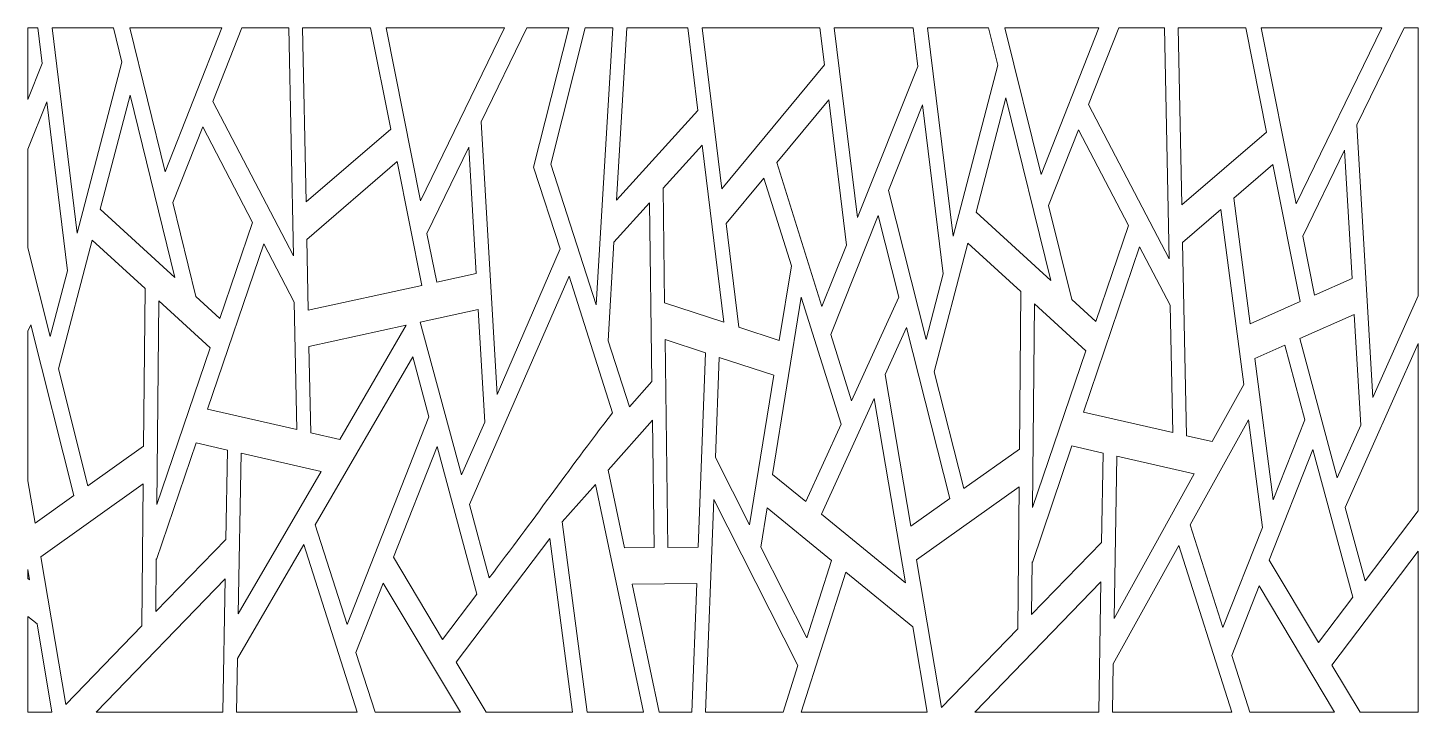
# Model space of a CAD drawing. Header units: millimetres. Extents: x -1200 to 1200, y -590 to 590.
import ezdxf

# ---------------------------------------------------------------- set-up
doc = ezdxf.new("R2010")
doc.units = ezdxf.units.MM
doc.header["$MEASUREMENT"] = 0
doc.layers.add('Layer 1', color=7, linetype='Continuous')

msp = doc.modelspace()

# ---------------------------------------------------------------- linework, layer by layer
at = {"layer": 'Layer 1', "color": 250, "lineweight": 9}
for points, knots in [([(-1200.05, 466.6508), (-1200.05, 466.6508), (-1200.05, 589.9734), (-1200.05, 589.9734), (-1200.05, 589.9734), (-1182.9109, 589.9734), (-1182.9109, 589.9734), (-1182.9109, 589.9734), (-1175.3637, 528.3345), (-1175.3637, 528.3345), (-1175.3637, 528.3345), (-1200.05, 466.6508), (-1200.05, 466.6508)], [0, 0, 0, 0, 0.25, 0.25, 0.25, 0.5, 0.5, 0.5, 0.75, 0.75, 0.75, 1, 1, 1, 1]), ([(-1158.0316, 589.9734), (-1158.0316, 589.9734), (-1052.0319, 589.9734), (-1052.0319, 589.9734), (-1052.0319, 589.9734), (-1037.4615, 530.7388), (-1037.4615, 530.7388), (-1037.4615, 530.7388), (-1114.6745, 235.8716), (-1114.6745, 235.8716), (-1114.6745, 235.8716), (-1158.0316, 589.9734), (-1158.0316, 589.9734)], [0, 0, 0, 0, 0.25, 0.25, 0.25, 0.5, 0.5, 0.5, 0.75, 0.75, 0.75, 1, 1, 1, 1]), ([(-1023.8411, 589.9734), (-1023.8411, 589.9734), (-864.9652, 589.9734), (-864.9652, 589.9734), (-864.9652, 589.9734), (-962.8125, 341.869), (-962.8125, 341.869), (-962.8125, 341.869), (-1023.8411, 589.9734), (-1023.8411, 589.9734)], [0, 0, 0, 0, 0.333333333, 0.333333333, 0.333333333, 0.666666667, 0.666666667, 0.666666667, 1, 1, 1, 1]), ([(-830.8151, 589.9734), (-830.8151, 589.9734), (-749.499, 589.9734), (-749.499, 589.9734), (-749.499, 589.9734), (-741.6056, 196.9942), (-741.6056, 196.9942), (-741.6056, 196.9942), (-880.8647, 463.0659), (-880.8647, 463.0659), (-880.8647, 463.0659), (-830.8151, 589.9734), (-830.8151, 589.9734)], [0, 0, 0, 0, 0.25, 0.25, 0.25, 0.5, 0.5, 0.5, 0.75, 0.75, 0.75, 1, 1, 1, 1]), ([(-725.8091, 589.9734), (-725.8091, 589.9734), (-608.4034, 589.9734), (-608.4034, 589.9734), (-608.4034, 589.9734), (-573.6151, 415.4212), (-573.6151, 415.4212), (-573.6151, 415.4212), (-719.7782, 289.7199), (-719.7782, 289.7199), (-719.7782, 289.7199), (-725.8091, 589.9734), (-725.8091, 589.9734)], [0, 0, 0, 0, 0.25, 0.25, 0.25, 0.5, 0.5, 0.5, 0.75, 0.75, 0.75, 1, 1, 1, 1]), ([(-581.6936, 589.9734), (-581.6936, 589.9734), (-377.1288, 589.9734), (-377.1288, 589.9734), (-377.1288, 589.9734), (-522.247, 291.6982), (-522.247, 291.6982), (-522.247, 291.6982), (-581.6936, 589.9734), (-581.6936, 589.9734)], [0, 0, 0, 0, 0.333333333, 0.333333333, 0.333333333, 0.666666667, 0.666666667, 0.666666667, 1, 1, 1, 1]), ([(-338.6274, 589.9734), (-338.6274, 589.9734), (-266.3963, 589.9734), (-266.3963, 589.9734), (-266.3963, 589.9734), (-327.1206, 349.5893), (-327.1206, 349.5893), (-327.1206, 349.5893), (-326.2988, 347.9657), (-326.2988, 347.9657), (-326.2988, 347.9657), (-326.3334, 347.8871), (-326.3334, 347.8871), (-326.3334, 347.8871), (-281.2037, 208.9399), (-281.2037, 208.9399), (-281.2037, 208.9399), (-389.896, -42.4929), (-389.896, -42.4929), (-389.896, -42.4929), (-417.4817, 427.8981), (-417.4817, 427.8981), (-417.4817, 427.8981), (-338.6274, 589.9734), (-338.6274, 589.9734)], [0, 0, 0, 0, 0.125, 0.125, 0.125, 0.25, 0.25, 0.25, 0.375, 0.375, 0.375, 0.5, 0.5, 0.5, 0.625, 0.625, 0.625, 0.75, 0.75, 0.75, 0.875, 0.875, 0.875, 1, 1, 1, 1]), ([(-237.9761, 589.9734), (-237.9761, 589.9734), (-189.9864, 589.9734), (-189.9864, 589.9734), (-189.9864, 589.9734), (-218.7241, 112.6179), (-218.7241, 112.6179), (-218.7241, 112.6179), (-297.3839, 354.8006), (-297.3839, 354.8006), (-297.3839, 354.8006), (-237.9761, 589.9734), (-237.9761, 589.9734)], [0, 0, 0, 0, 0.25, 0.25, 0.25, 0.5, 0.5, 0.5, 0.75, 0.75, 0.75, 1, 1, 1, 1]), ([(-166.018, 589.9734), (-166.018, 589.9734), (-60.9534, 589.9734), (-60.9534, 589.9734), (-60.9534, 589.9734), (-43.488, 447.3317), (-43.488, 447.3317), (-43.488, 447.3317), (-183.8917, 293.0871), (-183.8917, 293.0871), (-183.8917, 293.0871), (-166.018, 589.9734), (-166.018, 589.9734)], [0, 0, 0, 0, 0.25, 0.25, 0.25, 0.5, 0.5, 0.5, 0.75, 0.75, 0.75, 1, 1, 1, 1]), ([(-36.0742, 589.9734), (-36.0742, 589.9734), (167.2392, 589.9734), (167.2392, 589.9734), (167.2392, 589.9734), (175.0743, 525.9823), (175.0743, 525.9823), (175.0743, 525.9823), (-2.066, 312.2261), (-2.066, 312.2261), (-2.066, 312.2261), (-36.0742, 589.9734), (-36.0742, 589.9734)], [0, 0, 0, 0, 0.25, 0.25, 0.25, 0.5, 0.5, 0.5, 0.75, 0.75, 0.75, 1, 1, 1, 1]), ([(192.1183, 589.9734), (192.1183, 589.9734), (328.2305, 589.9734), (328.2305, 589.9734), (328.2305, 589.9734), (336.3979, 523.27), (336.3979, 523.27), (336.3979, 523.27), (232.1731, 262.842), (232.1731, 262.842), (232.1731, 262.842), (192.1183, 589.9734), (192.1183, 589.9734)], [0, 0, 0, 0, 0.25, 0.25, 0.25, 0.5, 0.5, 0.5, 0.75, 0.75, 0.75, 1, 1, 1, 1]), ([(353.1098, 589.9734), (353.1098, 589.9734), (458.484, 589.9734), (458.484, 589.9734), (458.484, 589.9734), (474.3001, 525.6743), (474.3001, 525.6743), (474.3001, 525.6743), (397.087, 230.807), (397.087, 230.807), (397.087, 230.807), (353.1098, 589.9734), (353.1098, 589.9734)], [0, 0, 0, 0, 0.25, 0.25, 0.25, 0.5, 0.5, 0.5, 0.75, 0.75, 0.75, 1, 1, 1, 1]), ([(486.6748, 589.9734), (486.6748, 589.9734), (648.7938, 589.9734), (648.7938, 589.9734), (648.7938, 589.9734), (548.9491, 336.8043), (548.9491, 336.8043), (548.9491, 336.8043), (486.6748, 589.9734), (486.6748, 589.9734)], [0, 0, 0, 0, 0.333333333, 0.333333333, 0.333333333, 0.666666667, 0.666666667, 0.666666667, 1, 1, 1, 1]), ([(682.9439, 589.9734), (682.9439, 589.9734), (762.1609, 589.9734), (762.1609, 589.9734), (762.1609, 589.9734), (770.156, 191.9295), (770.156, 191.9295), (770.156, 191.9295), (630.8968, 458.0012), (630.8968, 458.0012), (630.8968, 458.0012), (682.9439, 589.9734), (682.9439, 589.9734)], [0, 0, 0, 0, 0.25, 0.25, 0.25, 0.5, 0.5, 0.5, 0.75, 0.75, 0.75, 1, 1, 1, 1]), ([(785.8508, 589.9734), (785.8508, 589.9734), (902.3488, 589.9734), (902.3488, 589.9734), (902.3488, 589.9734), (938.1465, 410.3568), (938.1465, 410.3568), (938.1465, 410.3568), (791.9833, 284.6554), (791.9833, 284.6554), (791.9833, 284.6554), (785.8508, 589.9734), (785.8508, 589.9734)], [0, 0, 0, 0, 0.25, 0.25, 0.25, 0.5, 0.5, 0.5, 0.75, 0.75, 0.75, 1, 1, 1, 1]), ([(929.0587, 589.9734), (929.0587, 589.9734), (1137.0969, 589.9734), (1137.0969, 589.9734), (1137.0969, 589.9734), (989.5145, 286.6337), (989.5145, 286.6337), (989.5145, 286.6337), (929.0587, 589.9734), (929.0587, 589.9734)], [0, 0, 0, 0, 0.333333333, 0.333333333, 0.333333333, 0.666666667, 0.666666667, 0.666666667, 1, 1, 1, 1]), ([(1175.5982, 589.9734), (1175.5982, 589.9734), (1199.95, 589.9734), (1199.95, 589.9734), (1199.95, 589.9734), (1199.95, 127.8449), (1199.95, 127.8449), (1199.95, 127.8449), (1121.8655, -47.5573), (1121.8655, -47.5573), (1121.8655, -47.5573), (1094.2799, 422.8334), (1094.2799, 422.8334), (1094.2799, 422.8334), (1175.5982, 589.9734), (1175.5982, 589.9734)], [0, 0, 0, 0, 0.2, 0.2, 0.2, 0.4, 0.4, 0.4, 0.6, 0.6, 0.6, 0.8, 0.8, 0.8, 1, 1, 1, 1]), ([(-1200.05, 210.6942), (-1200.05, 210.6942), (-1200.05, 380.6315), (-1200.05, 380.6315), (-1200.05, 380.6315), (-1167.2988, 462.4676), (-1167.2988, 462.4676), (-1167.2988, 462.4676), (-1131.627, 171.1323), (-1131.627, 171.1323), (-1131.627, 171.1323), (-1161.3465, 57.6371), (-1161.3465, 57.6371), (-1161.3465, 57.6371), (-1200.05, 210.6942), (-1200.05, 210.6942)], [0, 0, 0, 0, 0.2, 0.2, 0.2, 0.4, 0.4, 0.4, 0.6, 0.6, 0.6, 0.8, 0.8, 0.8, 1, 1, 1, 1]), ([(-1075.0684, 277.2412), (-1075.0684, 277.2412), (-946.1819, 159.651), (-946.1819, 159.651), (-946.1819, 159.651), (-1023.5248, 474.0803), (-1023.5248, 474.0803), (-1023.5248, 474.0803), (-1075.0684, 277.2412), (-1075.0684, 277.2412)], [0, 0, 0, 0, 0.333333333, 0.333333333, 0.333333333, 0.666666667, 0.666666667, 0.666666667, 1, 1, 1, 1]), ([(213.1224, 215.24), (213.1224, 215.24), (182.4053, 466.1093), (182.4053, 466.1093), (182.4053, 466.1093), (92.7603, 357.9343), (92.7603, 357.9343), (92.7603, 357.9343), (170.8005, 109.4895), (170.8005, 109.4895), (170.8005, 109.4895), (213.1224, 215.24), (213.1224, 215.24)], [0, 0, 0, 0, 0.25, 0.25, 0.25, 0.5, 0.5, 0.5, 0.75, 0.75, 0.75, 1, 1, 1, 1]), ([(285.3782, 309.7675), (285.3782, 309.7675), (350.4151, 52.5724), (350.4151, 52.5724), (350.4151, 52.5724), (380.1345, 166.0678), (380.1345, 166.0678), (380.1345, 166.0678), (344.4627, 457.4029), (344.4627, 457.4029), (344.4627, 457.4029), (285.3782, 309.7675), (285.3782, 309.7675)], [0, 0, 0, 0, 0.25, 0.25, 0.25, 0.5, 0.5, 0.5, 0.75, 0.75, 0.75, 1, 1, 1, 1]), ([(565.5796, 154.5863), (565.5796, 154.5863), (488.2368, 469.0156), (488.2368, 469.0156), (488.2368, 469.0156), (436.6931, 272.1767), (436.6931, 272.1767), (436.6931, 272.1767), (565.5796, 154.5863), (565.5796, 154.5863)], [0, 0, 0, 0, 0.333333333, 0.333333333, 0.333333333, 0.666666667, 0.666666667, 0.666666667, 1, 1, 1, 1]), ([(-949.6945, 288.5391), (-949.6945, 288.5391), (-909.8333, 126.488), (-909.8333, 126.488), (-909.8333, 126.488), (-868.3786, 88.6666), (-868.3786, 88.6666), (-868.3786, 88.6666), (-812.0192, 254.4658), (-812.0192, 254.4658), (-812.0192, 254.4658), (-898.1968, 419.1182), (-898.1968, 419.1182), (-898.1968, 419.1182), (-949.6945, 288.5391), (-949.6945, 288.5391)], [0, 0, 0, 0, 0.2, 0.2, 0.2, 0.4, 0.4, 0.4, 0.6, 0.6, 0.6, 0.8, 0.8, 0.8, 1, 1, 1, 1]), ([(562.067, 283.4746), (562.067, 283.4746), (601.9282, 121.4233), (601.9282, 121.4233), (601.9282, 121.4233), (643.3829, 83.6021), (643.3829, 83.6021), (643.3829, 83.6021), (699.7424, 249.4011), (699.7424, 249.4011), (699.7424, 249.4011), (613.5648, 414.0536), (613.5648, 414.0536), (613.5648, 414.0536), (562.067, 283.4746), (562.067, 283.4746)], [0, 0, 0, 0, 0.2, 0.2, 0.2, 0.4, 0.4, 0.4, 0.6, 0.6, 0.6, 0.8, 0.8, 0.8, 1, 1, 1, 1]), ([(-494.2689, 151.3168), (-494.2689, 151.3168), (-426.0509, 166.1445), (-426.0509, 166.1445), (-426.0509, 166.1445), (-438.8282, 384.0229), (-438.8282, 384.0229), (-438.8282, 384.0229), (-511.0589, 235.5615), (-511.0589, 235.5615), (-511.0589, 235.5615), (-494.2689, 151.3168), (-494.2689, 151.3168)], [0, 0, 0, 0, 0.25, 0.25, 0.25, 0.5, 0.5, 0.5, 0.75, 0.75, 0.75, 1, 1, 1, 1]), ([(-103.4872, 313.6733), (-103.4872, 313.6733), (-100.8731, 115.7763), (-100.8731, 115.7763), (-100.8731, 115.7763), (1.222, 82.181), (1.222, 82.181), (1.222, 82.181), (-36.1766, 387.6192), (-36.1766, 387.6192), (-36.1766, 387.6192), (-103.4872, 313.6733), (-103.4872, 313.6733)], [0, 0, 0, 0, 0.25, 0.25, 0.25, 0.5, 0.5, 0.5, 0.75, 0.75, 0.75, 1, 1, 1, 1]), ([(1085.9126, 157.6368), (1085.9126, 157.6368), (1072.9334, 378.9585), (1072.9334, 378.9585), (1072.9334, 378.9585), (1000.7027, 230.497), (1000.7027, 230.497), (1000.7027, 230.497), (1020.9591, 128.8595), (1020.9591, 128.8595), (1020.9591, 128.8595), (1085.9126, 157.6368), (1085.9126, 157.6368)], [0, 0, 0, 0, 0.25, 0.25, 0.25, 0.5, 0.5, 0.5, 0.75, 0.75, 0.75, 1, 1, 1, 1]), ([(-716.0301, 103.1166), (-716.0301, 103.1166), (-519.8698, 145.7525), (-519.8698, 145.7525), (-519.8698, 145.7525), (-562.4423, 359.3618), (-562.4423, 359.3618), (-562.4423, 359.3618), (-718.4816, 225.1669), (-718.4816, 225.1669), (-718.4816, 225.1669), (-716.0301, 103.1166), (-716.0301, 103.1166)], [0, 0, 0, 0, 0.25, 0.25, 0.25, 0.5, 0.5, 0.5, 0.75, 0.75, 0.75, 1, 1, 1, 1]), ([(996.4163, 117.9861), (996.4163, 117.9861), (949.3193, 354.2975), (949.3193, 354.2975), (949.3193, 354.2975), (881.8935, 296.3109), (881.8935, 296.3109), (881.8935, 296.3109), (910.1248, 79.755), (910.1248, 79.755), (910.1248, 79.755), (996.4163, 117.9861), (996.4163, 117.9861)], [0, 0, 0, 0, 0.25, 0.25, 0.25, 0.5, 0.5, 0.5, 0.75, 0.75, 0.75, 1, 1, 1, 1]), ([(5.265, 252.3533), (5.265, 252.3533), (27.1458, 73.6507), (27.1458, 73.6507), (27.1458, 73.6507), (97.1145, 50.6269), (97.1145, 50.6269), (97.1145, 50.6269), (118.0299, 179.6248), (118.0299, 179.6248), (118.0299, 179.6248), (70.4695, 331.0355), (70.4695, 331.0355), (70.4695, 331.0355), (5.265, 252.3533), (5.265, 252.3533)], [0, 0, 0, 0, 0.2, 0.2, 0.2, 0.4, 0.4, 0.4, 0.6, 0.6, 0.6, 0.8, 0.8, 0.8, 1, 1, 1, 1]), ([(-188.2589, 220.5449), (-188.2589, 220.5449), (-198.5044, 50.3647), (-198.5044, 50.3647), (-198.5044, 50.3647), (-161.5538, -63.4011), (-161.5538, -63.4011), (-161.5538, -63.4011), (-122.7616, -19.7778), (-122.7616, -19.7778), (-122.7616, -19.7778), (-126.8274, 288.0323), (-126.8274, 288.0323), (-126.8274, 288.0323), (-188.2589, 220.5449), (-188.2589, 220.5449)], [0, 0, 0, 0, 0.2, 0.2, 0.2, 0.4, 0.4, 0.4, 0.6, 0.6, 0.6, 0.8, 0.8, 0.8, 1, 1, 1, 1]), ([(185.9386, 61.2968), (185.9386, 61.2968), (221.9912, -53.4785), (221.9912, -53.4785), (221.9912, -53.4785), (303.5888, 125.2814), (303.5888, 125.2814), (303.5888, 125.2814), (267.9498, 266.2194), (267.9498, 266.2194), (267.9498, 266.2194), (185.9386, 61.2968), (185.9386, 61.2968)], [0, 0, 0, 0, 0.25, 0.25, 0.25, 0.5, 0.5, 0.5, 0.75, 0.75, 0.75, 1, 1, 1, 1]), ([(859.4115, 276.976), (859.4115, 276.976), (793.28, 220.1024), (793.28, 220.1024), (793.28, 220.1024), (799.9784, -113.3843), (799.9784, -113.3843), (799.9784, -113.3843), (844.1256, -123.4618), (844.1256, -123.4618), (844.1256, -123.4618), (898.7691, -24.9262), (898.7691, -24.9262), (898.7691, -24.9262), (859.4115, 276.976), (859.4115, 276.976)], [0, 0, 0, 0, 0.2, 0.2, 0.2, 0.4, 0.4, 0.4, 0.6, 0.6, 0.6, 0.8, 0.8, 0.8, 1, 1, 1, 1]), ([(-1000.1482, -131.3601), (-1000.1482, -131.3601), (-997.6205, 140.5004), (-997.6205, 140.5004), (-997.6205, 140.5004), (-1089.0353, 223.9032), (-1089.0353, 223.9032), (-1089.0353, 223.9032), (-1147.2111, 1.7371), (-1147.2111, 1.7371), (-1147.2111, 1.7371), (-1096.3131, -199.544), (-1096.3131, -199.544), (-1096.3131, -199.544), (-1000.1482, -131.3601), (-1000.1482, -131.3601)], [0, 0, 0, 0, 0.2, 0.2, 0.2, 0.4, 0.4, 0.4, 0.6, 0.6, 0.6, 0.8, 0.8, 0.8, 1, 1, 1, 1]), ([(-889.7335, -67.6994), (-889.7335, -67.6994), (-735.5821, -102.8873), (-735.5821, -102.8873), (-735.5821, -102.8873), (-739.9959, 116.8562), (-739.9959, 116.8562), (-739.9959, 116.8562), (-792.7416, 217.6334), (-792.7416, 217.6334), (-792.7416, 217.6334), (-889.7335, -67.6994), (-889.7335, -67.6994)], [0, 0, 0, 0, 0.25, 0.25, 0.25, 0.5, 0.5, 0.5, 0.75, 0.75, 0.75, 1, 1, 1, 1]), ([(514.1411, 135.4359), (514.1411, 135.4359), (422.7263, 218.8385), (422.7263, 218.8385), (422.7263, 218.8385), (364.5505, -3.3274), (364.5505, -3.3274), (364.5505, -3.3274), (415.4485, -204.6085), (415.4485, -204.6085), (415.4485, -204.6085), (511.6133, -136.4246), (511.6133, -136.4246), (511.6133, -136.4246), (514.1411, 135.4359), (514.1411, 135.4359)], [0, 0, 0, 0, 0.2, 0.2, 0.2, 0.4, 0.4, 0.4, 0.6, 0.6, 0.6, 0.8, 0.8, 0.8, 1, 1, 1, 1]), ([(776.1795, -107.9518), (776.1795, -107.9518), (771.7657, 111.7917), (771.7657, 111.7917), (771.7657, 111.7917), (719.0199, 212.5689), (719.0199, 212.5689), (719.0199, 212.5689), (622.0281, -72.7639), (622.0281, -72.7639), (622.0281, -72.7639), (776.1795, -107.9518), (776.1795, -107.9518)], [0, 0, 0, 0, 0.25, 0.25, 0.25, 0.5, 0.5, 0.5, 0.75, 0.75, 0.75, 1, 1, 1, 1]), ([(-190.9372, -73.6445), (-190.9372, -73.6445), (-265.8585, 161.6944), (-265.8585, 161.6944), (-265.8585, 161.6944), (-437.7633, -231.7695), (-437.7633, -231.7695), (-437.7633, -231.7695), (-403.5186, -358.6267), (-403.5186, -358.6267), (-325.638, -255.9431), (-271.8035, -179.7624), (-190.9372, -73.6445)], [0, 0, 0, 0, 0.25, 0.25, 0.25, 0.5, 0.5, 0.5, 0.75, 0.75, 0.75, 1, 1, 1, 1]), ([(203.7816, -93.3708), (203.7816, -93.3708), (135.0063, 125.5794), (135.0063, 125.5794), (135.0063, 125.5794), (85.4673, -179.9589), (85.4673, -179.9589), (85.4673, -179.9589), (142.873, -226.8061), (142.873, -226.8061), (142.873, -226.8061), (203.7816, -93.3708), (203.7816, -93.3708)], [0, 0, 0, 0, 0.25, 0.25, 0.25, 0.5, 0.5, 0.5, 0.75, 0.75, 0.75, 1, 1, 1, 1]), ([(-977.42, -232.1135), (-977.42, -232.1135), (-885.5239, 38.2283), (-885.5239, 38.2283), (-885.5239, 38.2283), (-974.1545, 119.0912), (-974.1545, 119.0912), (-974.1545, 119.0912), (-977.42, -232.1135), (-977.42, -232.1135)], [0, 0, 0, 0, 0.333333333, 0.333333333, 0.333333333, 0.666666667, 0.666666667, 0.666666667, 1, 1, 1, 1]), ([(-422.4181, 104.1965), (-422.4181, 104.1965), (-522.5795, 82.4264), (-522.5795, 82.4264), (-522.5795, 82.4264), (-451.5014, -180.8776), (-451.5014, -180.8776), (-451.5014, -180.8776), (-411.0314, -89.9695), (-411.0314, -89.9695), (-411.0314, -89.9695), (-422.4181, 104.1965), (-422.4181, 104.1965)], [0, 0, 0, 0, 0.25, 0.25, 0.25, 0.5, 0.5, 0.5, 0.75, 0.75, 0.75, 1, 1, 1, 1]), ([(626.2377, 33.1638), (626.2377, 33.1638), (537.6071, 114.0265), (537.6071, 114.0265), (537.6071, 114.0265), (534.3417, -237.178), (534.3417, -237.178), (534.3417, -237.178), (626.2377, 33.1638), (626.2377, 33.1638)], [0, 0, 0, 0, 0.333333333, 0.333333333, 0.333333333, 0.666666667, 0.666666667, 0.666666667, 1, 1, 1, 1]), ([(-1200.05, -190.8973), (-1200.05, -190.8973), (-1200.05, 66.9215), (-1200.05, 66.9215), (-1200.05, 66.9215), (-1194.9563, 78.0806), (-1194.9563, 78.0806), (-1194.9563, 78.0806), (-1120.4295, -216.6434), (-1120.4295, -216.6434), (-1120.4295, -216.6434), (-1187.6246, -264.2867), (-1187.6246, -264.2867), (-1187.6246, -264.2867), (-1200.05, -190.8973), (-1200.05, -190.8973)], [0, 0, 0, 0, 0.2, 0.2, 0.2, 0.4, 0.4, 0.4, 0.6, 0.6, 0.6, 0.8, 0.8, 0.8, 1, 1, 1, 1]), ([(-547.1039, 77.0961), (-547.1039, 77.0961), (-714.7755, 40.6524), (-714.7755, 40.6524), (-714.7755, 40.6524), (-711.7832, -108.3196), (-711.7832, -108.3196), (-711.7832, -108.3196), (-661.6788, -119.7569), (-661.6788, -119.7569), (-661.6788, -119.7569), (-547.1039, 77.0961), (-547.1039, 77.0961)], [0, 0, 0, 0, 0.25, 0.25, 0.25, 0.5, 0.5, 0.5, 0.75, 0.75, 0.75, 1, 1, 1, 1]), ([(316.8052, 73.0159), (316.8052, 73.0159), (279.8708, -7.8978), (279.8708, -7.8978), (279.8708, -7.8978), (324.137, -269.3514), (324.137, -269.3514), (324.137, -269.3514), (391.332, -221.7079), (391.332, -221.7079), (391.332, -221.7079), (316.8052, 73.0159), (316.8052, 73.0159)], [0, 0, 0, 0, 0.25, 0.25, 0.25, 0.5, 0.5, 0.5, 0.75, 0.75, 0.75, 1, 1, 1, 1]), ([(995.4316, 54.2108), (995.4316, 54.2108), (1060.2601, -185.9422), (1060.2601, -185.9422), (1060.2601, -185.9422), (1100.7302, -95.034), (1100.7302, -95.034), (1100.7302, -95.034), (1089.533, 95.9017), (1089.533, 95.9017), (1089.533, 95.9017), (995.4316, 54.2108), (995.4316, 54.2108)], [0, 0, 0, 0, 0.25, 0.25, 0.25, 0.5, 0.5, 0.5, 0.75, 0.75, 0.75, 1, 1, 1, 1]), ([(-100.0371, 52.484), (-100.0371, 52.484), (-95.302, -305.9969), (-95.302, -305.9969), (-95.302, -305.9969), (-43.0176, -305.4289), (-43.0176, -305.4289), (-43.0176, -305.4289), (-30.0439, 29.4524), (-30.0439, 29.4524), (-30.0439, 29.4524), (-100.0371, 52.484), (-100.0371, 52.484)], [0, 0, 0, 0, 0.25, 0.25, 0.25, 0.5, 0.5, 0.5, 0.75, 0.75, 0.75, 1, 1, 1, 1]), ([(1004.2156, -85.8148), (1004.2156, -85.8148), (969.5155, 42.7291), (969.5155, 42.7291), (969.5155, 42.7291), (917.931, 19.8749), (917.931, 19.8749), (917.931, 19.8749), (949.7224, -223.9895), (949.7224, -223.9895), (949.7224, -223.9895), (1004.2156, -85.8148), (1004.2156, -85.8148)], [0, 0, 0, 0, 0.25, 0.25, 0.25, 0.5, 0.5, 0.5, 0.75, 0.75, 0.75, 1, 1, 1, 1]), ([(1199.95, 45.8401), (1199.95, 45.8401), (1199.95, -242.7777), (1199.95, -242.7777), (1199.95, -242.7777), (1108.243, -363.6912), (1108.243, -363.6912), (1108.243, -363.6912), (1074.0407, -236.9913), (1074.0407, -236.9913), (1074.0407, -236.9913), (1199.95, 45.8401), (1199.95, 45.8401)], [0, 0, 0, 0, 0.25, 0.25, 0.25, 0.5, 0.5, 0.5, 0.75, 0.75, 0.75, 1, 1, 1, 1]), ([(-507.546, -80.7505), (-507.546, -80.7505), (-535.4342, 22.5594), (-535.4342, 22.5594), (-535.4342, 22.5594), (-703.8235, -266.7527), (-703.8235, -266.7527), (-703.8235, -266.7527), (-648.8694, -439.0941), (-648.8694, -439.0941), (-648.8694, -439.0941), (-507.546, -80.7505), (-507.546, -80.7505)], [0, 0, 0, 0, 0.25, 0.25, 0.25, 0.5, 0.5, 0.5, 0.75, 0.75, 0.75, 1, 1, 1, 1]), ([(45.6293, -266.9144), (45.6293, -266.9144), (87.4147, -9.1982), (87.4147, -9.1982), (87.4147, -9.1982), (-6.5575, 21.7239), (-6.5575, 21.7239), (-6.5575, 21.7239), (-13.2518, -151.0726), (-13.2518, -151.0726), (-13.2518, -151.0726), (45.6293, -266.9144), (45.6293, -266.9144)], [0, 0, 0, 0, 0.25, 0.25, 0.25, 0.5, 0.5, 0.5, 0.75, 0.75, 0.75, 1, 1, 1, 1]), ([(260.9609, -49.3241), (260.9609, -49.3241), (169.8841, -248.8494), (169.8841, -248.8494), (169.8841, -248.8494), (314.7596, -367.0784), (314.7596, -367.0784), (314.7596, -367.0784), (260.9609, -49.3241), (260.9609, -49.3241)], [0, 0, 0, 0, 0.333333333, 0.333333333, 0.333333333, 0.666666667, 0.666666667, 0.666666667, 1, 1, 1, 1]), ([(-121.8767, -86.761), (-121.8767, -86.761), (-198.475, -172.899), (-198.475, -172.899), (-198.475, -172.899), (-170.1229, -306.8093), (-170.1229, -306.8093), (-170.1229, -306.8093), (-118.9773, -306.2538), (-118.9773, -306.2538), (-118.9773, -306.2538), (-121.8767, -86.761), (-121.8767, -86.761)], [0, 0, 0, 0, 0.25, 0.25, 0.25, 0.5, 0.5, 0.5, 0.75, 0.75, 0.75, 1, 1, 1, 1]), ([(930.9314, -271.6362), (930.9314, -271.6362), (906.7528, -86.1675), (906.7528, -86.1675), (906.7528, -86.1675), (806.4271, -267.0793), (806.4271, -267.0793), (806.4271, -267.0793), (862.8922, -444.1586), (862.8922, -444.1586), (862.8922, -444.1586), (930.9314, -271.6362), (930.9314, -271.6362)], [0, 0, 0, 0, 0.25, 0.25, 0.25, 0.5, 0.5, 0.5, 0.75, 0.75, 0.75, 1, 1, 1, 1]), ([(-858.2081, -292.1545), (-858.2081, -292.1545), (-855.5924, -138.184), (-855.5924, -138.184), (-855.5924, -138.184), (-909.5094, -125.8767), (-909.5094, -125.8767), (-909.5094, -125.8767), (-977.8037, -326.7863), (-977.8037, -326.7863), (-977.8037, -326.7863), (-978.2886, -325.5468), (-978.2886, -325.5468), (-978.2886, -325.5468), (-979.1364, -416.7242), (-979.1364, -416.7242), (-979.1364, -416.7242), (-858.2081, -292.1545), (-858.2081, -292.1545)], [0, 0, 0, 0, 0.166666667, 0.166666667, 0.166666667, 0.333333333, 0.333333333, 0.333333333, 0.5, 0.5, 0.5, 0.666666667, 0.666666667, 0.666666667, 0.833333333, 0.833333333, 0.833333333, 1, 1, 1, 1]), ([(-836.727, -420.51), (-836.727, -420.51), (-693.8879, -175.0959), (-693.8879, -175.0959), (-693.8879, -175.0959), (-832.0232, -143.5643), (-832.0232, -143.5643), (-832.0232, -143.5643), (-836.727, -420.51), (-836.727, -420.51)], [0, 0, 0, 0, 0.333333333, 0.333333333, 0.333333333, 0.666666667, 0.666666667, 0.666666667, 1, 1, 1, 1]), ([(-568.8569, -322.8046), (-568.8569, -322.8046), (-484.0213, -464.7675), (-484.0213, -464.7675), (-484.0213, -464.7675), (-424.9177, -386.8407), (-424.9177, -386.8407), (-424.9177, -386.8407), (-493.6691, -132.1562), (-493.6691, -132.1562), (-493.6691, -132.1562), (-568.8569, -322.8046), (-568.8569, -322.8046)], [0, 0, 0, 0, 0.25, 0.25, 0.25, 0.5, 0.5, 0.5, 0.75, 0.75, 0.75, 1, 1, 1, 1]), ([(656.1691, -143.2485), (656.1691, -143.2485), (602.2522, -130.9411), (602.2522, -130.9411), (602.2522, -130.9411), (533.9579, -331.851), (533.9579, -331.851), (533.9579, -331.851), (533.4729, -330.6116), (533.4729, -330.6116), (533.4729, -330.6116), (532.6252, -421.7887), (532.6252, -421.7887), (532.6252, -421.7887), (653.5535, -297.2191), (653.5535, -297.2191), (653.5535, -297.2191), (656.1691, -143.2485), (656.1691, -143.2485)], [0, 0, 0, 0, 0.166666667, 0.166666667, 0.166666667, 0.333333333, 0.333333333, 0.333333333, 0.5, 0.5, 0.5, 0.666666667, 0.666666667, 0.666666667, 0.833333333, 0.833333333, 0.833333333, 1, 1, 1, 1]), ([(942.9047, -327.869), (942.9047, -327.869), (1027.7403, -469.8322), (1027.7403, -469.8322), (1027.7403, -469.8322), (1086.844, -391.9052), (1086.844, -391.9052), (1086.844, -391.9052), (1018.0925, -137.2205), (1018.0925, -137.2205), (1018.0925, -137.2205), (942.9047, -327.869), (942.9047, -327.869)], [0, 0, 0, 0, 0.25, 0.25, 0.25, 0.5, 0.5, 0.5, 0.75, 0.75, 0.75, 1, 1, 1, 1]), ([(813.2662, -179.1089), (813.2662, -179.1089), (679.7384, -148.6288), (679.7384, -148.6288), (679.7384, -148.6288), (674.9856, -428.4623), (674.9856, -428.4623), (674.9856, -428.4623), (813.2662, -179.1089), (813.2662, -179.1089)], [0, 0, 0, 0, 0.333333333, 0.333333333, 0.333333333, 0.666666667, 0.666666667, 0.666666667, 1, 1, 1, 1]), ([(-1003.0303, -441.3376), (-1003.0303, -441.3376), (-1000.7536, -196.4658), (-1000.7536, -196.4658), (-1000.7536, -196.4658), (-1177.8481, -322.0306), (-1177.8481, -322.0306), (-1177.8481, -322.0306), (-1134.6869, -576.9581), (-1134.6869, -576.9581), (-1134.6869, -576.9581), (-1003.0303, -441.3376), (-1003.0303, -441.3376)], [0, 0, 0, 0, 0.25, 0.25, 0.25, 0.5, 0.5, 0.5, 0.75, 0.75, 0.75, 1, 1, 1, 1]), ([(-137.2756, -590.0266), (-137.2756, -590.0266), (-234.7363, -590.0266), (-234.7363, -590.0266), (-234.7363, -590.0266), (-277.7056, -261.9972), (-277.7056, -261.9972), (-277.7056, -261.9972), (-220.3774, -197.5292), (-220.3774, -197.5292), (-220.3774, -197.5292), (-137.2756, -590.0266), (-137.2756, -590.0266)], [0, 0, 0, 0, 0.25, 0.25, 0.25, 0.5, 0.5, 0.5, 0.75, 0.75, 0.75, 1, 1, 1, 1]), ([(511.008, -201.5303), (511.008, -201.5303), (333.9134, -327.0953), (333.9134, -327.0953), (333.9134, -327.0953), (377.0747, -582.0228), (377.0747, -582.0228), (377.0747, -582.0228), (508.7314, -446.4021), (508.7314, -446.4021), (508.7314, -446.4021), (511.008, -201.5303), (511.008, -201.5303)], [0, 0, 0, 0, 0.25, 0.25, 0.25, 0.5, 0.5, 0.5, 0.75, 0.75, 0.75, 1, 1, 1, 1]), ([(103.6103, -590.0266), (103.6103, -590.0266), (-30.2573, -590.0266), (-30.2573, -590.0266), (-30.2573, -590.0266), (-16.0588, -223.5287), (-16.0588, -223.5287), (-16.0588, -223.5287), (129.371, -509.6448), (129.371, -509.6448), (129.371, -509.6448), (103.6103, -590.0266), (103.6103, -590.0266)], [0, 0, 0, 0, 0.25, 0.25, 0.25, 0.5, 0.5, 0.5, 0.75, 0.75, 0.75, 1, 1, 1, 1]), ([(76.0961, -237.7575), (76.0961, -237.7575), (65.1438, -305.3066), (65.1438, -305.3066), (65.1438, -305.3066), (144.6978, -461.8197), (144.6978, -461.8197), (144.6978, -461.8197), (187.3962, -328.5864), (187.3962, -328.5864), (187.3962, -328.5864), (76.0961, -237.7575), (76.0961, -237.7575)], [0, 0, 0, 0, 0.25, 0.25, 0.25, 0.5, 0.5, 0.5, 0.75, 0.75, 0.75, 1, 1, 1, 1]), ([(-631.6525, -590.0266), (-631.6525, -590.0266), (-839.606, -590.0266), (-839.606, -590.0266), (-839.606, -590.0266), (-838.0317, -497.3378), (-838.0317, -497.3378), (-838.0317, -497.3378), (-723.7936, -301.0632), (-723.7936, -301.0632), (-723.7936, -301.0632), (-631.6525, -590.0266), (-631.6525, -590.0266)], [0, 0, 0, 0, 0.25, 0.25, 0.25, 0.5, 0.5, 0.5, 0.75, 0.75, 0.75, 1, 1, 1, 1]), ([(-259.7496, -590.0266), (-259.7496, -590.0266), (-408.825, -590.0266), (-408.825, -590.0266), (-408.825, -590.0266), (-460.6824, -503.823), (-460.6824, -503.823), (-460.6824, -503.823), (-298.9709, -290.6109), (-298.9709, -290.6109), (-298.9709, -290.6109), (-259.7496, -590.0266), (-259.7496, -590.0266)], [0, 0, 0, 0, 0.25, 0.25, 0.25, 0.5, 0.5, 0.5, 0.75, 0.75, 0.75, 1, 1, 1, 1]), ([(878.4941, -590.0266), (878.4941, -590.0266), (672.2415, -590.0266), (672.2415, -590.0266), (672.2415, -590.0266), (673.6604, -506.4898), (673.6604, -506.4898), (673.6604, -506.4898), (786.8014, -302.4692), (786.8014, -302.4692), (786.8014, -302.4692), (878.4941, -590.0266), (878.4941, -590.0266)], [0, 0, 0, 0, 0.25, 0.25, 0.25, 0.5, 0.5, 0.5, 0.75, 0.75, 0.75, 1, 1, 1, 1]), ([(1199.95, -312.6053), (1199.95, -312.6053), (1199.95, -590.0266), (1199.95, -590.0266), (1199.95, -590.0266), (1099.8899, -590.0266), (1099.8899, -590.0266), (1099.8899, -590.0266), (1051.0791, -508.8875), (1051.0791, -508.8875), (1051.0791, -508.8875), (1199.95, -312.6053), (1199.95, -312.6053)], [0, 0, 0, 0, 0.25, 0.25, 0.25, 0.5, 0.5, 0.5, 0.75, 0.75, 0.75, 1, 1, 1, 1]), ([(-1200.05, -359.5264), (-1200.05, -359.5264), (-1200.05, -344.0112), (-1200.05, -344.0112), (-1200.05, -344.0112), (-1197.0021, -362.0137), (-1197.0021, -362.0137), (-1197.0021, -362.0137), (-1200.05, -359.5264), (-1200.05, -359.5264)], [0, 0, 0, 0, 0.333333333, 0.333333333, 0.333333333, 0.666666667, 0.666666667, 0.666666667, 1, 1, 1, 1]), ([(352.5067, -590.0266), (352.5067, -590.0266), (134.6302, -590.0266), (134.6302, -590.0266), (134.6302, -590.0266), (211.9851, -348.6528), (211.9851, -348.6528), (211.9851, -348.6528), (327.6165, -443.0164), (327.6165, -443.0164), (327.6165, -443.0164), (352.5067, -590.0266), (352.5067, -590.0266)], [0, 0, 0, 0, 0.25, 0.25, 0.25, 0.5, 0.5, 0.5, 0.75, 0.75, 0.75, 1, 1, 1, 1]), ([(-863.2683, -590.0266), (-863.2683, -590.0266), (-1082.2786, -590.0266), (-1082.2786, -590.0266), (-1082.2786, -590.0266), (-859.3675, -360.4046), (-859.3675, -360.4046), (-859.3675, -360.4046), (-863.2683, -590.0266), (-863.2683, -590.0266)], [0, 0, 0, 0, 0.333333333, 0.333333333, 0.333333333, 0.666666667, 0.666666667, 0.666666667, 1, 1, 1, 1]), ([(-453.0226, -590.0266), (-453.0226, -590.0266), (-600.7416, -590.0266), (-600.7416, -590.0266), (-600.7416, -590.0266), (-633.6019, -486.9737), (-633.6019, -486.9737), (-633.6019, -486.9737), (-586.4156, -367.3268), (-586.4156, -367.3268), (-586.4156, -367.3268), (-453.0226, -590.0266), (-453.0226, -590.0266)], [0, 0, 0, 0, 0.25, 0.25, 0.25, 0.5, 0.5, 0.5, 0.75, 0.75, 0.75, 1, 1, 1, 1]), ([(-54.0433, -590.0266), (-54.0433, -590.0266), (-110.159, -590.0266), (-110.159, -590.0266), (-110.159, -590.0266), (-156.9189, -369.1735), (-156.9189, -369.1735), (-156.9189, -369.1735), (-45.4402, -367.9631), (-45.4402, -367.9631), (-45.4402, -367.9631), (-54.0433, -590.0266), (-54.0433, -590.0266)], [0, 0, 0, 0, 0.25, 0.25, 0.25, 0.5, 0.5, 0.5, 0.75, 0.75, 0.75, 1, 1, 1, 1]), ([(648.5794, -590.0266), (648.5794, -590.0266), (434.3995, -590.0266), (434.3995, -590.0266), (434.3995, -590.0266), (652.3941, -365.4691), (652.3941, -365.4691), (652.3941, -365.4691), (648.5794, -590.0266), (648.5794, -590.0266)], [0, 0, 0, 0, 0.333333333, 0.333333333, 0.333333333, 0.666666667, 0.666666667, 0.666666667, 1, 1, 1, 1]), ([(1055.7054, -590.0266), (1055.7054, -590.0266), (909.405, -590.0266), (909.405, -590.0266), (909.405, -590.0266), (878.1597, -492.0385), (878.1597, -492.0385), (878.1597, -492.0385), (925.346, -372.3913), (925.346, -372.3913), (925.346, -372.3913), (1055.7054, -590.0266), (1055.7054, -590.0266)], [0, 0, 0, 0, 0.25, 0.25, 0.25, 0.5, 0.5, 0.5, 0.75, 0.75, 0.75, 1, 1, 1, 1]), ([(-1200.05, -590.0266), (-1200.05, -590.0266), (-1200.05, -424.972), (-1200.05, -424.972), (-1200.05, -424.972), (-1184.145, -437.9519), (-1184.145, -437.9519), (-1184.145, -437.9519), (-1158.3974, -590.0266), (-1158.3974, -590.0266), (-1158.3974, -590.0266), (-1200.05, -590.0266), (-1200.05, -590.0266)], [0, 0, 0, 0, 0.25, 0.25, 0.25, 0.5, 0.5, 0.5, 0.75, 0.75, 0.75, 1, 1, 1, 1])]:
    msp.add_open_spline(points, degree=3, knots=knots, dxfattribs=at)

doc.saveas('drawing.dxf')
